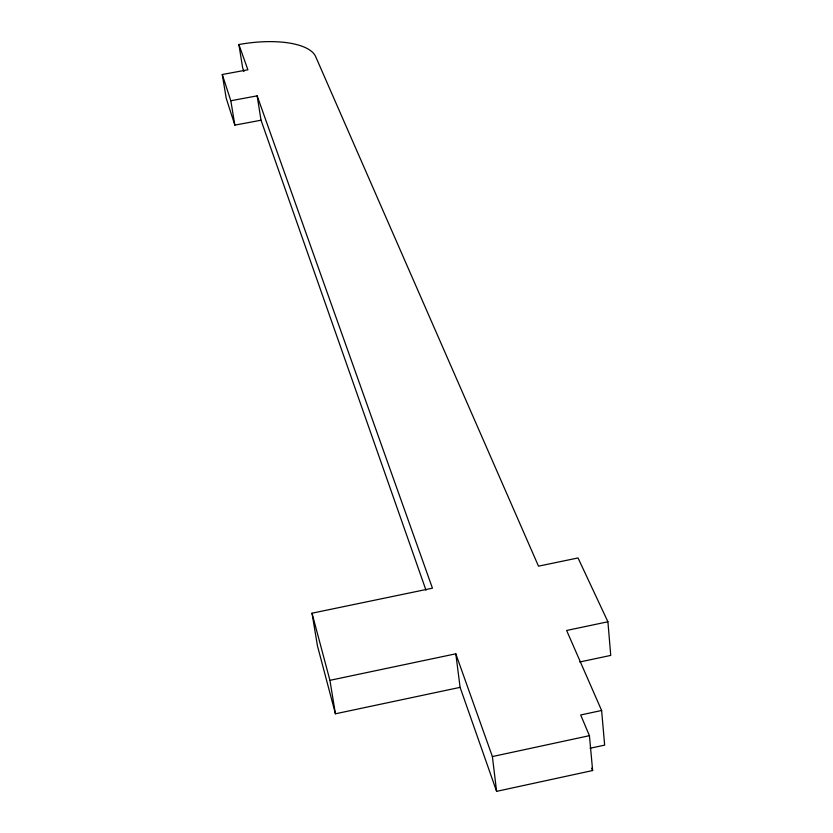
<?xml version="1.0" encoding="UTF-8"?>
<svg xmlns="http://www.w3.org/2000/svg" width="833" height="833" viewBox="0 0 833 833"><rect width="100%" height="100%" fill="white"/><g stroke="black" fill="none" stroke-linecap="round" stroke-linejoin="round"><path stroke-width="1.25" d="M579.758 661.985L610.735 655.415L607.913 621.772L578.029 557.954L538.493 566.159L315.655 56.602A69.524 26.5 -8.9 0 0 238.894 44.545L247.88 69.774L222.265 74.512L230.824 100.751L257.158 95.857L432.442 588.192L312.011 613.203L329.92 680.332L455.807 653.811L460.097 687.36L496.593 791.35L592.638 770.535L589.431 735.674L580.684 714.974L601.613 710.487L604.654 745.119L590.035 748.273M455.807 653.811L492.386 756.562L589.431 735.674M312.011 613.203L317.446 645.814L335.428 713.798L460.097 687.36M607.913 621.772L566.617 630.477L601.613 710.487M222.265 74.512L226.232 98.346L234.854 125.127L261.031 120.223L425.986 590.191M591.68 768.213L592.638 770.535M243.954 71.544L242.663 67.869L238.894 44.545M230.824 100.751L234.854 125.127M329.92 680.332L335.428 713.798M257.158 95.857L261.031 120.223M492.386 756.562L496.593 791.35"/></g></svg>
